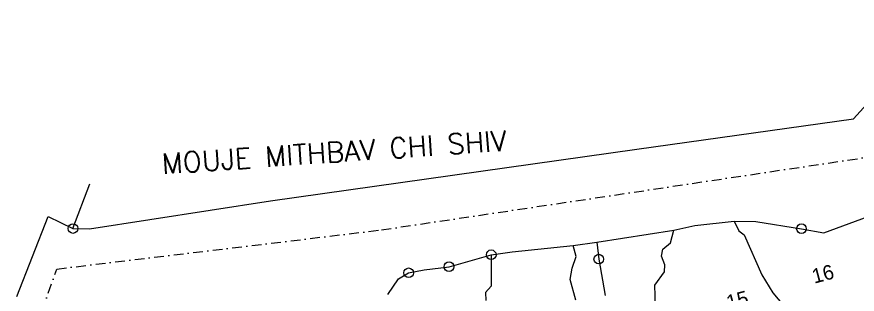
# Model space of a CAD drawing. Header units: metres. Extents: x 330937 to 336084, y 1797906 to 1802493.
# Drawn here: x 331442 to 332533, y 1800894 to 1801254 of the extents above; entities that cross this region are included whole.
import ezdxf
from ezdxf.enums import TextEntityAlignment as Align

# ---------------------------------------------------------------- set-up
doc = ezdxf.new("R2010")
doc.units = ezdxf.units.M
doc.header["$MEASUREMENT"] = 0
doc.linetypes.add('DASHDOT', pattern=[25.4, 12.7, -6.35, 0, -6.35])
doc.linetypes.add('DIVIDE', pattern=[31.75, 12.7, -6.35, 0, -6.35, 0, -6.35])
for name, color, linetype in [('OFF', 1, 'Continuous'), ('POLY_PARCEL', 6, 'Continuous'), ('POLY_WATER', 4, 'Continuous'), ('TEXT_MAPOUT', 7, 'Continuous'), ('TEXT_PARCEL', 7, 'Continuous'), ('V_BOUND_STREAM_LINE', 7, 'DASHDOT'), ('V_DIVIDE_LINE', 7, 'DIVIDE')]:
    doc.layers.add(name, color=color, linetype=linetype)
doc.styles.get("Standard").update_dxf_attribs({"font": 'simplex.shx'})
doc.styles.add('TEXT_MAP', font='', dxfattribs={"height": 0.4})
doc.styles.get('TEXT_MAP').set_extended_font_data('Kruti Dev 050')

msp = doc.modelspace()

# ---------------------------------------------------------------- linework, layer by layer
for centre in [(331514.5, 1800979), (332460.5, 1800978.7), (332057.6, 1800944.9), (332197.3, 1800939.2), (332002.9, 1800929.4), (331950.4, 1800921.5)]:
    msp.add_circle(centre, 6.28)
at = {"layer": 'OFF'}
msp.add_line((331441.6, 1800890.7), (331482.3, 1800994.5), dxfattribs=at)
at = {"layer": 'POLY_PARCEL'}
for p, q in [((332373.1, 1800988.4), (332379.1, 1800976.1)), ((332290.3, 1800960.3), (332294.6, 1800976.9)), ((332379.1, 1800976.1), (332386.2, 1800970.7)), ((332386.2, 1800970.7), (332408.8, 1800918.7)), ((332167.7, 1800942.6), (332163.9, 1800956.8)), ((332194.8, 1800961.1), (332197.3, 1800939.2)), ((332280.6, 1800952.2), (332290.3, 1800960.3)), ((332057.6, 1800944.9), (332057.6, 1800904.3)), ((332278.7, 1800943.3), (332280.6, 1800952.2)), ((332283.1, 1800931.9), (332278.7, 1800943.3)), ((332162.7, 1800927.3), (332167.7, 1800942.6)), ((332197.3, 1800939.2), (332205.6, 1800891.8)), ((332160.3, 1800912.7), (332162.7, 1800927.3)), ((332269.9, 1800905.3), (332282.8, 1800922.7)), ((332282.8, 1800922.7), (332283.1, 1800931.9)), ((332167.3, 1800885.9), (332160.3, 1800912.7)), ((332408.8, 1800918.7), (332423.1, 1800895.3)), ((332057.6, 1800904.3), (332050, 1800896)), ((332270.9, 1800877.7), (332269.9, 1800905.3)), ((332050, 1800896), (332050.6, 1800885.7)), ((332423.1, 1800895.3), (332447, 1800867.4))]:
    msp.add_line(p, q, dxfattribs=at)
at = {"layer": 'POLY_WATER'}
for p, q in [((332528, 1801121.4), (332648.2, 1801254)), ((332246.8, 1801081.9), (332528, 1801121.4)), ((331771.1, 1801014.8), (332246.8, 1801081.9)), ((331536.1, 1800978.4), (331771.1, 1801014.8)), ((331482.3, 1800994.5), (331514.5, 1800979)), ((332321.9, 1800983.1), (332373.1, 1800988.4)), ((332373.1, 1800988.4), (332401.1, 1800988.1)), ((332401.1, 1800988.1), (332460.5, 1800978.7)), ((332489.3, 1800973.6), (332547.1, 1800994.5)), ((331514.5, 1800979), (331536.1, 1800978.4)), ((332194.8, 1800961.1), (332294.6, 1800976.9)), ((332294.6, 1800976.9), (332321.9, 1800983.1)), ((332460.5, 1800978.7), (332489.3, 1800973.6)), ((332084.8, 1800948.9), (332163.9, 1800956.8)), ((332163.9, 1800956.8), (332194.8, 1800961.1)), ((332002.9, 1800929.4), (332057.6, 1800944.9)), ((332057.6, 1800944.9), (332084.8, 1800948.9)), ((331937.2, 1800913.7), (331950.4, 1800921.5)), ((331950.4, 1800921.5), (331970.6, 1800925.4)), ((331970.6, 1800925.4), (332002.9, 1800929.4)), ((331923.5, 1800893.5), (331937.2, 1800913.7))]:
    msp.add_line(p, q, dxfattribs=at)
at = {"layer": 'V_BOUND_STREAM_LINE'}
for p, q in [((331915.2, 1800977.2), (332562.5, 1801074.1)), ((331493.4, 1800926.4), (331915.2, 1800977.2)), ((331474, 1800871), (331493.4, 1800926.4))]:
    msp.add_line(p, q, dxfattribs=at)
at = {"layer": 'V_DIVIDE_LINE', "ltscale": 10}
msp.add_line((331514.5, 1800979), (331536.5, 1801037), dxfattribs=at)

# ---------------------------------------------------------------- texts
at = {"layer": 'TEXT_MAPOUT'}
msp.add_text('MOUJE MITHBAV CHI SHIV', height=26.358, rotation=3.8806, dxfattribs=at).set_placement((331630.8, 1801049.9))
at = {"layer": 'TEXT_PARCEL', "style": 'TEXT_MAP'}
for s, p in [('16', (332488.3, 1800920.1)), ('15', (332377.2, 1800885.9))]:
    msp.add_text(s, height=18.98, rotation=14.8219, dxfattribs=at).set_placement(p, align=Align.MIDDLE)

doc.saveas('drawing.dxf')
